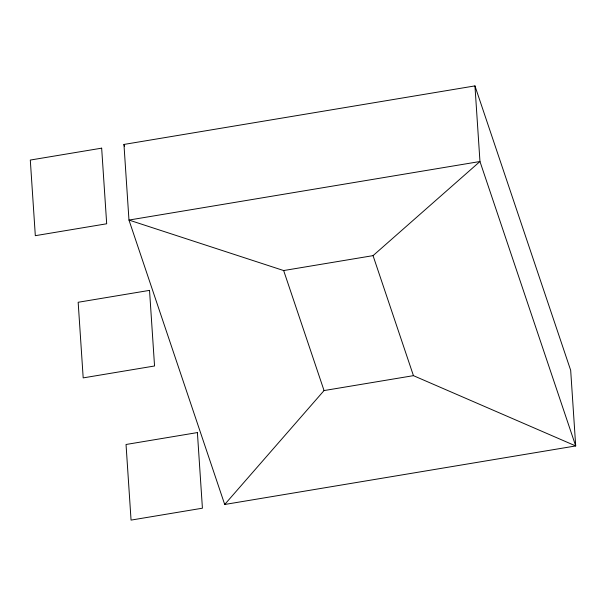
<?xml version="1.0" encoding="UTF-8"?>
<svg xmlns="http://www.w3.org/2000/svg" width="606" height="606" viewBox="0 0 606 606"><rect width="100%" height="100%" fill="white"/><g stroke="black" fill="none" stroke-linecap="round" stroke-linejoin="round"><path stroke-width="0.91" d="M224.705 504.48L324.051 390.567L413.443 375.659L575.7 445.94L570.678 370.319L474.945 85.9L123.95 144.44L128.972 220.061L224.705 504.48L575.7 445.94L479.967 161.514L474.945 85.9M373.046 255.641L479.967 161.514L128.972 220.061L283.653 270.549L373.046 255.641L413.443 375.659M283.653 270.549L324.051 390.567M123.95 144.44L124.556 146.235M101.664 148.159L30.3 160.06L35.322 235.681L106.686 223.781L101.664 148.159M149.53 290.372L78.166 302.273L83.189 377.886L154.553 365.986L149.53 290.372M197.397 432.578L126.033 444.486L131.055 520.1L202.419 508.199L197.397 432.578"/></g></svg>
